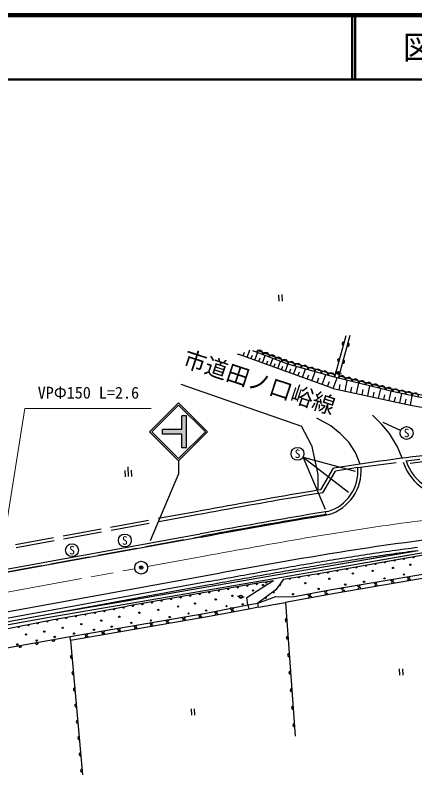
# Model space of a CAD drawing. Units: millimetres, scale not verified. Extents: x 40000 to 680000, y 20000 to 380000.
# Drawn here: x 456514 to 518482, y 262097 to 380000 of the extents above; entities that cross this region are included whole.
import ezdxf
from ezdxf.enums import TextEntityAlignment as Align

# ---------------------------------------------------------------- set-up
doc = ezdxf.new("R2010")
doc.units = ezdxf.units.MM
doc.header["$LTSCALE"] = 1000
doc.header["$PDMODE"] = 32
doc.header["$PDSIZE"] = 500
doc.linetypes.add('CHAIN', pattern=[18.5, 12, -1.5, 3.5, -1.5])
doc.linetypes.add('DASHED', pattern=[7.5, 6, -1.5])
for name, color, linetype, lineweight in [('M-BGD', 7, 'Continuous', 25), ('M-BGD-EXST', 7, 'Continuous', 25), ('M-BMK', 2, 'CHAIN', 13), ('M-BMK-SRVR', 3, 'Continuous', 25), ('M-STR-HTXT', 7, 'Continuous', 13), ('M-STR-STRC', 7, 'Continuous', 25), ('M-TTL', 2, 'Continuous', 140), ('M-TTL-LINE', 7, 'Continuous', 50)]:
    doc.layers.add(name, color=color, linetype=linetype, lineweight=lineweight)
for name, color, linetype in [('M-BMK-HTXT', 7, 'Continuous'), ('M-OTRS', 6, 'Continuous'), ('M-TTL-TXT', 7, 'Continuous')]:
    doc.layers.add(name, color=color, linetype=linetype)
doc.styles.add('ＭＳ ゴシック', font='')
doc.styles.get('ＭＳ ゴシック').set_extended_font_data('MS Gothic')

msp = doc.modelspace()

# ---------------------------------------------------------------- hatches: boundary and pattern name
at = {"layer": 'M-STR-STRC'}
msp.add_hatch(color=256, dxfattribs=at).paths.add_polyline_path([(479353, 315713), (482353, 315713), (482353, 317838), (483103, 317838), (483103, 312838), (482353, 312838), (482353, 314963), (479353, 314963)])

# ---------------------------------------------------------------- linework, layer by layer
at = {"layer": 'M-BGD'}
for p, q in [((507773, 330213), (506050, 323825)), ((506664, 323654), (508477, 330316)), ((492476, 326886), (492901, 328061)), ((498803, 325856), (493375, 327884)), ((494007, 327994), (498839, 326189)), ((490916, 327452), (491258, 327327)), ((505826, 322054), (491258, 327327)), ((505827, 322054), (491259, 327327)), ((491867, 327106), (492081, 327697)), ((493078, 326668), (493290, 327252)), ((493681, 326450), (494102, 327612)), ((494278, 326233), (494488, 326812)), ((494875, 326017), (495292, 327168)), ((496058, 325589), (496470, 326728)), ((495467, 325803), (495674, 326376)), ((496643, 325377), (496848, 325944)), ((497229, 325165), (497637, 326292)), ((497229, 325166), (497637, 326292)), ((497819, 324952), (498022, 325512)), ((498409, 324738), (498813, 325853)), ((506050, 323825), (498803, 325856)), ((506147, 324170), (498900, 326201)), ((506148, 324170), (498901, 326201)), ((499680, 324278), (500118, 325488)), ((499045, 324508), (499255, 325089)), ((500365, 324031), (500593, 324661)), ((501049, 323783), (501524, 325094)), ((502524, 323249), (503038, 324669)), ((506386, 324528), (506146, 324598)), ((506376, 324445), (506875, 324470)), ((506868, 324396), (507110, 324334)), ((501787, 323516), (502034, 324199)), ((503318, 322961), (503586, 323701)), ((504113, 322674), (504670, 324212)), ((504970, 322364), (505259, 323165)), ((505826, 322054), (506429, 323719)), ((506664, 323654), (506050, 323825)), ((506665, 323654), (506051, 323825)), ((514964, 321588), (506664, 323654)), ((515046, 321918), (506747, 323984)), ((515046, 321918), (506747, 323984)), ((507666, 321661), (508019, 323317)), ((482209, 322709), (500905, 316186)), ((505826, 322054), (517827, 319494)), ((506746, 321858), (506927, 322704)), ((508559, 321471), (508733, 322283)), ((509453, 321280), (509793, 322875)), ((510321, 321095), (510488, 321878)), ((511189, 320910), (511517, 322446)), ((512876, 320550), (513191, 322029)), ((524311, 319991), (515043, 321963)), ((512032, 320730), (512193, 321484)), ((513701, 320374), (513855, 321100)), ((514526, 320198), (514829, 321621)), ((515351, 320022), (515502, 320733)), ((516176, 319846), (516479, 321265)), ((517827, 319494), (518092, 320922)), ((517002, 319670), (517153, 320380)), ((517827, 319494), (536758, 315982)), ((502462, 313287), (500905, 316186)), ((502462, 313287), (503459, 308706)), ((503459, 308706), (503433, 306261)), ((504755, 302525), (504646, 302913)), ((454578, 293888), (485214, 299490)), ((503805, 293833), (526245, 297754)), ((504445, 293502), (530083, 298105)), ((503698, 294293), (518982, 296929)), ((503698, 294293), (517641, 296697)), ((503805, 293833), (517681, 296257)), ((504445, 293502), (517714, 295885)), ((496668, 293070), (503698, 294293)), ((496668, 293070), (503698, 294293)), ((496679, 292565), (503805, 293833)), ((496679, 292565), (503805, 293833)), ((473744, 289100), (496668, 293070)), ((473745, 289100), (496668, 293070)), ((473827, 288618), (496679, 292565)), ((473827, 288618), (496679, 292565)), ((498138, 292465), (496926, 290793)), ((498139, 292465), (496926, 290793)), ((498138, 292465), (504445, 293502)), ((498139, 292465), (504445, 293502)), ((486563, 292112), (382926, 273163)), ((383016, 272671), (486653, 291620)), ((494995, 291982), (473894, 288263)), ((494995, 291982), (473894, 288263)), ((494995, 291982), (496589, 292244)), ((494995, 291982), (496589, 292244)), ((496926, 290793), (494147, 288758)), ((496926, 290793), (494147, 288758)), ((462227, 287120), (473744, 289100)), ((462228, 287120), (473745, 289100)), ((491253, 289762), (491006, 289797)), ((491254, 289762), (491006, 289797)), ((491251, 289714), (491750, 289740)), ((491251, 289714), (491751, 289740)), ((491750, 289736), (492000, 289745)), ((491751, 289736), (492001, 289745)), ((462326, 286667), (473827, 288618)), ((462327, 286667), (473827, 288618)), ((468044, 287189), (473894, 288263)), ((468044, 287189), (473894, 288263)), ((490358, 288029), (489866, 287942)), ((490359, 288029), (489866, 287942)), ((492605, 288466), (494147, 288758)), ((492605, 288466), (494147, 288758)), ((492605, 288466), (492733, 287826)), ((492605, 288466), (492734, 287826)), ((494257, 288100), (492733, 287826)), ((494257, 288100), (492734, 287826)), ((494257, 288100), (494147, 288758)), ((494257, 288100), (494147, 288758)), ((494257, 288100), (498405, 288819)), ((494257, 288100), (498406, 288819)), ((498406, 288819), (499933, 268114)), ((431542, 281189), (462326, 286667)), ((431542, 281189), (462327, 286667)), ((458469, 286467), (462227, 287120)), ((458476, 286468), (462228, 287120)), ((462432, 286183), (468044, 287189)), ((462432, 286183), (468044, 287189)), ((452891, 284322), (462432, 286183)), ((452892, 284322), (462432, 286183)), ((498624, 285850), (498588, 286349)), ((444332, 279840), (465014, 283564)), ((444332, 279840), (465015, 283564)), ((465105, 282938), (465014, 283564)), ((465106, 282938), (465015, 283564)), ((498825, 283131), (498788, 283630)), ((465105, 282938), (466962, 262097)), ((499026, 280412), (498989, 280911)), ((499226, 277693), (499189, 278192)), ((465803, 275115), (465758, 275613)), ((499427, 274974), (499390, 275473)), ((499628, 272256), (499591, 272754)), ((499828, 269537), (499791, 270035)), ((466702, 265016), (466658, 265514))]:
    msp.add_line(p, q, dxfattribs=at)
at = {"layer": 'M-BGD', "linetype": 'DASHED'}
for p, q in [((509644, 309779), (517142, 310807)), ((517142, 310807), (519255, 311069)), ((503895, 306337), (505875, 309694)), ((504207, 305881), (506186, 309237)), ((509644, 309779), (506186, 309237)), ((484584, 302933), (453949, 297331)), ((484674, 302441), (454039, 296839)), ((454650, 293495), (485286, 299096))]:
    msp.add_line(p, q, dxfattribs=at)
at = {"layer": 'M-BGD'}
for points in [[(537238, 317309), (524237, 319615), (514964, 321588)], [(510007, 310327), (509292, 312143), (508243, 313730), (506933, 315098), (505460, 316262), (503314, 317463)], [(516524, 311232), (515787, 312998), (514541, 315054), (513377, 316460), (511920, 317910)], [(504980, 302968), (503986, 302805), (502993, 302641), (502001, 302475), (501009, 302308), (500018, 302139), (499027, 301969), (498037, 301797), (497048, 301624), (496059, 301450), (495071, 301275), (494083, 301099), (493096, 300922), (492109, 300745), (491123, 300566), (490137, 300388), (489151, 300209), (488166, 300029), (487182, 299849), (486198, 299670), (485214, 299490)], [(486563, 292112), (487054, 292202), (487546, 292292), (488038, 292382), (488529, 292471), (489021, 292561), (489512, 292651), (490003, 292740), (490494, 292830), (490985, 292919), (491477, 293008), (491967, 293097), (492458, 293186), (492949, 293275), (493440, 293364), (493930, 293452), (494421, 293540), (494912, 293628), (495402, 293716), (495892, 293803), (496383, 293891), (496873, 293978), (497363, 294064), (497854, 294151), (498344, 294237), (498834, 294323), (499324, 294408), (499814, 294493), (500304, 294578), (500794, 294663), (501284, 294747), (501773, 294830), (502263, 294914), (502753, 294997), (503243, 295079), (503733, 295161), (504222, 295243), (504712, 295324), (505202, 295404), (505691, 295485), (506181, 295564), (506670, 295643), (507160, 295722), (507650, 295800), (508139, 295878), (508629, 295955), (509118, 296031), (509608, 296107), (510097, 296183), (510587, 296257), (511076, 296331), (511566, 296405), (512055, 296478), (512544, 296550), (513034, 296621), (513523, 296692), (514013, 296762), (514502, 296832), (514992, 296900), (515481, 296968), (515971, 297036), (516460, 297102), (516949, 297168), (517439, 297233), (517928, 297297), (518418, 297361), (518907, 297423)], [(486653, 291620), (487144, 291710), (487636, 291800), (488128, 291890), (488619, 291980), (489110, 292069), (489602, 292159), (490093, 292248), (490584, 292338), (491075, 292427), (491566, 292516), (492057, 292605), (492547, 292694), (493038, 292783), (493529, 292872), (494019, 292960), (494509, 293048), (495000, 293136), (495490, 293224), (495980, 293311), (496470, 293398), (496960, 293485), (497450, 293572), (497940, 293658), (498430, 293744), (498920, 293830), (499410, 293916), (499899, 294001), (500389, 294085), (500878, 294170), (501368, 294254), (501857, 294337), (502347, 294421), (502836, 294504), (503326, 294586), (503815, 294668), (504304, 294749), (504793, 294830), (505283, 294911), (505772, 294991), (506261, 295071), (506750, 295150), (507239, 295228), (507728, 295306), (508217, 295384), (508706, 295461), (509195, 295537), (509684, 295613), (510173, 295688), (510662, 295763), (511151, 295837), (511639, 295910), (512128, 295983), (512617, 296055), (513106, 296127), (513595, 296197), (514083, 296267), (514572, 296337), (515061, 296405), (515550, 296473), (516038, 296540), (516527, 296607), (517016, 296672), (517504, 296737), (517993, 296801), (518482, 296865), (518970, 296927)], [(499540, 289709), (505579, 290882), (527095, 294479), (530311, 295177)], [(529880, 294430), (526923, 293812), (506073, 290248), (498405, 288819)], [(492605, 288466), (492453, 289610), (495665, 291709), (496589, 292244)], [(492605, 288466), (492453, 289610), (495665, 291709), (496589, 292244)], [(494147, 288758), (496917, 289753), (499540, 289709)], [(494147, 288758), (496918, 289753), (499541, 289709)], [(465014, 283564), (486139, 287200), (492605, 288466)], [(492733, 287826), (486335, 286607), (465105, 282938)]]:
    msp.add_lwpolyline(points, dxfattribs=at)
at = {"layer": 'M-BGD', "linetype": 'DASHED'}
for points in [[(521266, 311807), (521253, 311805), (520223, 311687), (519195, 311565), (518168, 311440), (517143, 311312), (516119, 311180), (515096, 311045), (514075, 310907), (513055, 310766), (512037, 310622), (511020, 310476), (510004, 310327), (508990, 310175), (507977, 310021), (506965, 309865), (505955, 309706), (505875, 309694)], [(503895, 306337), (503419, 306259), (502419, 306094), (501421, 305927), (500424, 305759), (499427, 305589), (498432, 305418), (497437, 305245), (496443, 305072), (495450, 304897), (494459, 304721), (493468, 304544), (492477, 304367), (491488, 304189), (490499, 304011), (489512, 303831), (488525, 303652), (487538, 303472), (486553, 303292), (485568, 303113), (484584, 302933)], [(504207, 305881), (503500, 305766), (502501, 305601), (501504, 305434), (500507, 305266), (499511, 305096), (498517, 304925), (497523, 304753), (496530, 304579), (495537, 304404), (494546, 304229), (493555, 304052), (492566, 303875), (491577, 303697), (490588, 303519), (489601, 303339), (488614, 303160), (487628, 302980), (486643, 302801), (485658, 302621), (484674, 302441)], [(504755, 302525), (504051, 302411), (503059, 302247), (502067, 302081), (501076, 301914), (500085, 301745), (499095, 301575), (498106, 301403), (497117, 301230), (496129, 301056), (495141, 300881), (494153, 300705), (493166, 300528), (492180, 300351), (491194, 300173), (490208, 299994), (489223, 299815), (488238, 299636), (487254, 299456), (486269, 299276), (485286, 299096)]]:
    msp.add_lwpolyline(points, dxfattribs=at)
at = {"layer": 'M-BGD'}
for centre, radius in [((506625, 324458), 250), ((506650, 324448), 125), ((517809, 294708), 100), ((511945, 293753), 100), ((515099, 294210), 100), ((505224, 292536), 100), ((508875, 293352), 100), ((513784, 292590), 100), ((516785, 293184), 100), ((494938, 291555), 100), ((501490, 291845), 100), ((507699, 291621), 100), ((510617, 292064), 100), ((493380, 290698), 100), ((499594, 290128), 100), ((503563, 290944), 100), ((487616, 289317), 100), ((490189, 289871), 100), ((491501, 289727), 250), ((491501, 289727), 250), ((478724, 287699), 100), ((481780, 288225), 100), ((484394, 288681), 100), ((486133, 287590), 100), ((489286, 288273), 100), ((491794, 288559), 100), ((472659, 286634), 100), ((475771, 287257), 100), ((480472, 286576), 100), ((483385, 287139), 100), ((466767, 285473), 100), ((469858, 286033), 100), ((474534, 285682), 100), ((477549, 286051), 100), ((461021, 284332), 100), ((463884, 284912), 100), ((468716, 284612), 100), ((471491, 285092), 100), ((458179, 283875), 100), ((459856, 282934), 100), ((462649, 283497), 100), ((465646, 284013), 100), ((456841, 282335), 100)]:
    msp.add_circle(centre, radius, dxfattribs=at)
for centre, radius, start, end in [((507455, 329035), 250, 74.90921, 254.90921), ((508069, 328843), 250, 254.77875, 74.77875), ((494413, 327474), 520, 341.74819, 157.28708), ((495387, 327110), 520, 341.74819, 157.28708), ((496361, 326747), 520, 341.74819, 157.28708), ((497335, 326383), 520, 341.74819, 157.28708), ((506753, 326430), 250, 74.90921, 254.90921), ((498309, 326019), 520, 341.74819, 157.28708), ((499310, 325673), 539, 348.49246, 160.19074), ((500346, 325383), 539, 348.49246, 160.19074), ((501381, 325093), 539, 348.49246, 160.19074), ((507360, 326227), 250, 254.77875, 74.77875), ((502416, 324803), 539, 348.49246, 160.19074), ((503452, 324513), 539, 348.49246, 160.19074), ((504487, 324222), 539, 348.49246, 160.19074), ((505522, 323932), 539, 348.49246, 160.19074), ((507174, 323490), 536, 349.84436, 162.19389), ((508212, 323232), 536, 349.84436, 162.19389), ((509249, 322974), 536, 349.84436, 162.19389), ((510287, 322715), 536, 349.84436, 162.19389), ((511324, 322457), 536, 349.84436, 162.19389), ((512361, 322199), 536, 349.84436, 162.19389), ((513399, 321941), 536, 349.84436, 162.19389), ((514436, 321682), 536, 349.84436, 162.19389), ((515473, 321451), 527, 350.97096, 165.00464), ((516504, 321232), 527, 350.97096, 165.00464), ((517534, 321013), 527, 350.97096, 165.00464), ((518564, 320794), 527, 350.97096, 165.00464), ((524340, 313239), 7598, 198.66187, 274.96601), ((503084, 309269), 6580, 286.74845, 4.44722), ((518281, 295986), 150, 190.1779, 10.1779), ((518281, 295986), 75, 190.1779, 10.1779), ((512375, 294926), 150, 190.1779, 10.1779), ((512375, 294926), 75, 190.1779, 10.1779), ((513852, 295191), 150, 190.1779, 10.1779), ((513852, 295191), 75, 190.1779, 10.1779), ((515328, 295456), 150, 190.1779, 10.1779), ((515328, 295456), 75, 190.1779, 10.1779), ((516805, 295721), 150, 190.1779, 10.1779), ((516805, 295721), 75, 190.1779, 10.1779), ((504993, 293601), 150, 190.1779, 10.1779), ((504993, 293601), 75, 190.1779, 10.1779), ((506470, 293866), 150, 190.1779, 10.1779), ((506470, 293866), 75, 190.1779, 10.1779), ((507946, 294131), 150, 190.1779, 10.1779), ((507946, 294131), 75, 190.1779, 10.1779), ((509423, 294396), 150, 190.1779, 10.1779), ((509423, 294396), 75, 190.1779, 10.1779), ((510899, 294661), 150, 190.1779, 10.1779), ((510899, 294661), 75, 190.1779, 10.1779), ((499072, 292618), 150, 189.34341, 9.34341), ((499072, 292618), 75, 189.34341, 9.34341), ((500552, 292862), 150, 189.34341, 9.34341), ((500552, 292862), 75, 189.34341, 9.34341), ((502032, 293105), 150, 189.34341, 9.34341), ((502032, 293105), 75, 189.34341, 9.34341), ((503512, 293349), 150, 189.34341, 9.34341), ((503512, 293349), 75, 189.34341, 9.34341), ((514926, 292443), 250, 190.07639, 10.07639), ((517507, 292870), 250, 190.07639, 10.07639), ((517614, 292223), 250, 10.10905, 190.10905), ((491022, 291282), 150, 189.99743, 9.99743), ((491022, 291282), 75, 189.99743, 9.99743), ((492499, 291542), 150, 189.99743, 9.99743), ((492499, 291542), 75, 189.99743, 9.99743), ((493976, 291803), 150, 189.99743, 9.99743), ((493976, 291803), 75, 189.99743, 9.99743), ((495454, 292058), 150, 189.30328, 9.30328), ((495454, 292058), 75, 189.30328, 9.30328), ((497540, 291640), 150, 234.0459, 54.0459), ((497540, 291640), 75, 234.0459, 54.0459), ((509780, 291587), 250, 190.07639, 10.07639), ((512371, 292016), 250, 190.07639, 10.07639), ((512529, 291348), 250, 10.10905, 190.10905), ((515065, 291790), 250, 10.10905, 190.10905), ((485113, 290240), 150, 189.99743, 9.99743), ((485113, 290240), 75, 189.99743, 9.99743), ((486590, 290501), 150, 189.99743, 9.99743), ((486590, 290501), 75, 189.99743, 9.99743), ((488067, 290761), 150, 189.99743, 9.99743), ((488067, 290761), 75, 189.99743, 9.99743), ((489545, 291022), 150, 189.99743, 9.99743), ((489545, 291022), 75, 189.99743, 9.99743), ((496560, 290525), 150, 216.21765, 36.21765), ((496560, 290525), 75, 216.21765, 36.21765), ((502098, 290204), 250, 190.07619, 10.07619), ((504619, 290697), 250, 190.07619, 10.07619), ((504789, 290006), 250, 10.10885, 190.10885), ((507196, 291157), 250, 190.07639, 10.07639), ((507446, 290478), 250, 10.10905, 190.10905), ((509904, 290906), 250, 10.10905, 190.10905), ((477727, 288938), 150, 189.99743, 9.99743), ((477727, 288938), 75, 189.99743, 9.99743), ((479204, 289199), 150, 189.99743, 9.99743), ((479204, 289199), 75, 189.99743, 9.99743), ((480681, 289459), 150, 189.99743, 9.99743), ((480681, 289459), 75, 189.99743, 9.99743), ((482159, 289720), 150, 189.99743, 9.99743), ((482159, 289720), 75, 189.99743, 9.99743), ((483636, 289980), 150, 189.99743, 9.99743), ((483636, 289980), 75, 189.99743, 9.99743), ((495350, 289639), 150, 216.21765, 36.21765), ((495350, 289639), 75, 216.21765, 36.21765), ((502270, 289549), 250, 10.10885, 190.10885), ((471821, 287882), 150, 190.39793, 10.39793), ((471821, 287882), 75, 190.39793, 10.39793), ((473296, 288153), 150, 190.39793, 10.39793), ((473296, 288153), 75, 190.39793, 10.39793), ((474772, 288417), 150, 189.99743, 9.99743), ((474772, 288417), 75, 189.99743, 9.99743), ((476250, 288678), 150, 189.99743, 9.99743), ((476250, 288678), 75, 189.99743, 9.99743), ((490112, 287986), 250, 190.07571, 10.07571), ((464441, 286543), 150, 190.16512, 10.16512), ((464441, 286543), 75, 190.16512, 10.16512), ((465918, 286808), 150, 190.16512, 10.16512), ((465918, 286808), 75, 190.16512, 10.16512), ((467394, 287073), 150, 190.16512, 10.16512), ((467394, 287073), 75, 190.16512, 10.16512), ((468870, 287341), 150, 190.39793, 10.39793), ((468870, 287341), 75, 190.39793, 10.39793), ((470345, 287611), 150, 190.39793, 10.39793), ((470345, 287611), 75, 190.39793, 10.39793), ((482617, 286618), 250, 190.07571, 10.07571), ((485128, 287030), 250, 190.07571, 10.07571), ((485246, 286394), 250, 10.03404, 190.03404), ((487620, 287505), 250, 190.07571, 10.07571), ((487741, 286867), 250, 10.03404, 190.03404), ((490237, 287347), 250, 10.03404, 190.03404), ((458546, 285425), 150, 191.03527, 11.03527), ((458546, 285425), 75, 191.03527, 11.03527), ((460019, 285712), 150, 191.03527, 11.03527), ((460019, 285712), 75, 191.03527, 11.03527), ((461491, 285999), 150, 191.03527, 11.03527), ((461491, 285999), 75, 191.03527, 11.03527), ((462965, 286278), 150, 190.16512, 10.16512), ((462965, 286278), 75, 190.16512, 10.16512), ((475110, 285312), 250, 190.07551, 10.07551), ((477578, 285756), 250, 190.07571, 10.07571), ((477686, 285124), 250, 10.03404, 190.03404), ((480082, 286169), 250, 190.07571, 10.07571), ((480193, 285536), 250, 10.03404, 190.03404), ((482732, 285983), 250, 10.03404, 190.03404), ((498606, 286100), 250, 94.21995, 274.21995), ((498606, 286100), 250, 94.21976, 274.21976), ((457074, 285138), 150, 191.03527, 11.03527), ((457074, 285138), 75, 191.03527, 11.03527), ((470103, 284436), 250, 190.07571, 10.07571), ((472581, 284849), 250, 190.07571, 10.07571), ((472682, 284219), 250, 10.03404, 190.03404), ((475214, 284681), 250, 10.03404, 190.03404), ((462429, 283098), 250, 190.20745, 10.20745), ((462429, 283098), 250, 190.20726, 10.20726), ((467523, 284010), 250, 190.07571, 10.07571), ((467617, 283382), 250, 10.03404, 190.03404), ((470201, 283808), 250, 10.03404, 190.03404), ((498807, 283381), 250, 94.21995, 274.21995), ((498807, 283381), 250, 94.21976, 274.21976), ((457259, 282167), 250, 190.20745, 10.20745), ((457259, 282167), 250, 190.20726, 10.20726), ((459844, 282633), 250, 190.20745, 10.20745), ((459844, 282633), 250, 190.20726, 10.20726), ((465330, 280413), 250, 95.09127, 275.09127), ((465331, 280413), 250, 95.09108, 275.09108), ((499007, 280662), 250, 94.21995, 274.21995), ((499008, 280662), 250, 94.21976, 274.21976), ((465555, 277889), 250, 95.09127, 275.09127), ((465556, 277889), 250, 95.09108, 275.09108), ((499208, 277943), 250, 94.21995, 274.21995), ((499208, 277943), 250, 94.21976, 274.21976), ((465780, 275364), 250, 95.09127, 275.09127), ((499409, 275224), 250, 94.21995, 274.21995), ((499409, 275224), 250, 94.21976, 274.21976), ((466005, 272839), 250, 95.09127, 275.09127), ((499609, 272505), 250, 94.21995, 274.21995), ((499609, 272505), 250, 94.21976, 274.21976), ((466230, 270314), 250, 95.09127, 275.09127), ((499810, 269786), 250, 94.21995, 274.21995), ((499810, 269786), 250, 94.21976, 274.21976), ((466455, 267790), 250, 95.09108, 275.09108), ((466680, 265265), 250, 95.09127, 275.09127), ((466680, 265265), 250, 95.09108, 275.09108), ((466905, 262740), 250, 95.09108, 275.09108)]:
    msp.add_arc(centre, radius, start, end, dxfattribs=at)
at = {"layer": 'M-BGD-EXST'}
for p, q in [((497353, 336596), (497405, 335597)), ((497852, 336622), (497904, 335623)), ((513532, 316811), (516297, 315558)), ((501164, 311424), (509255, 309227)), ((501164, 311424), (508206, 305974)), ((504639, 303281), (501164, 311424)), ((517787, 310449), (523676, 311285)), ((473602, 308353), (473550, 309351)), ((474101, 308378), (474024, 309877)), ((474600, 308404), (474549, 309403)), ((516066, 278536), (516118, 277538)), ((516566, 278562), (516617, 277563)), ((484280, 272357), (484331, 271358)), ((483781, 272331), (483832, 271332))]:
    msp.add_line(p, q, dxfattribs=at)
for centre in [(517208, 315145), (500297, 311922), (473513, 298468), (465324, 296961)]:
    msp.add_circle(centre, 1000, dxfattribs=at)
at = {"layer": 'M-BMK'}
for p, q in [((477038, 294437), (485843, 296047)), ((382207, 277098), (475071, 294077))]:
    msp.add_line(p, q, dxfattribs=at)
for points in [[(525069, 302158), (524363, 302085), (523368, 301979), (522375, 301868), (521381, 301754), (520388, 301637), (519395, 301516), (518403, 301391), (517411, 301264), (516420, 301133), (515429, 300999), (514438, 300862), (513448, 300722), (512458, 300580), (511469, 300434), (510480, 300287), (509491, 300136), (508503, 299984), (507515, 299829), (506527, 299672), (505540, 299513), (505254, 299466)], [(505254, 299466), (504553, 299352), (503567, 299189), (502580, 299024), (501594, 298857), (500608, 298689), (499623, 298520), (498638, 298349), (497653, 298177), (496668, 298003), (495683, 297829), (494699, 297654), (493714, 297477), (492730, 297300), (491746, 297122), (490762, 296944), (489778, 296765), (488794, 296586), (487811, 296406), (486827, 296227), (485843, 296047)]]:
    msp.add_lwpolyline(points, dxfattribs=at)
at = {"layer": 'M-BMK-SRVR'}
msp.add_circle((476055, 294257), 1000, dxfattribs=at)
at = {"layer": 'M-OTRS'}
msp.add_point((476055, 294257), dxfattribs=at)
at = {"layer": 'M-STR-HTXT'}
msp.add_lwpolyline([(454304, 295461), (457991, 318940), (477617, 318940)], dxfattribs=at)
at = {"layer": 'M-STR-STRC'}
for p, q in [((477354, 315339), (481854, 319839)), ((486354, 315339), (481854, 319839)), ((477708, 315339), (481854, 319485)), ((486001, 315339), (481854, 319485)), ((483103, 317838), (482353, 317838)), ((482353, 315713), (482353, 317838)), ((483103, 312838), (483103, 317838)), ((477354, 315339), (481854, 310838)), ((477708, 315339), (481854, 311192)), ((479353, 314963), (479353, 315713)), ((482353, 315713), (479353, 315713)), ((482353, 314963), (479353, 314963)), ((481854, 311192), (486001, 315339)), ((481854, 310839), (486354, 315339)), ((482353, 312838), (482353, 314963)), ((483103, 312838), (482353, 312838)), ((481854, 310838), (481854, 308838)), ((481854, 308838), (477461, 298412)), ((481854, 308838), (477461, 298412)), ((485304, 298998), (381667, 280049)), ((382746, 274147), (486383, 293096))]:
    msp.add_line(p, q, dxfattribs=at)
for points in [[(485304, 298998), (486761, 299264), (488220, 299531), (489679, 299796), (491139, 300061), (492600, 300325), (494061, 300587), (495524, 300848), (496988, 301106), (498453, 301362), (499919, 301615), (501386, 301865), (502855, 302111), (503352, 302193)], [(503352, 302193), (504324, 302354), (505088, 302478)], [(486383, 293096), (487840, 293362), (489296, 293628), (490752, 293893), (492207, 294157), (493662, 294420), (495117, 294681), (496571, 294940), (498025, 295196), (499479, 295450), (500933, 295701), (502387, 295949), (503840, 296193), (505294, 296433), (506747, 296669), (508201, 296900), (509655, 297126), (511109, 297348), (512563, 297563), (514017, 297773), (515471, 297977), (516926, 298174), (518381, 298364), (519836, 298547)]]:
    msp.add_lwpolyline(points, dxfattribs=at)
for centre, radius, start, end in [((524340, 313239), 8098, 198.66187, 274.96601), ((503084, 309269), 7080, 286.44231, 4.44722)]:
    msp.add_arc(centre, radius, start, end, dxfattribs=at)
at = {"layer": 'M-TTL'}
msp.add_line((680000, 380000), (40000, 380000), dxfattribs=at)
at = {"layer": 'M-TTL-LINE'}
for p, q in [((508747, 380000), (508747, 370000)), ((509247, 380000), (509247, 370000)), ((40000, 370000), (680000, 370000))]:
    msp.add_line(p, q, dxfattribs=at)

# ---------------------------------------------------------------- texts
at = {"layer": 'M-BGD-EXST', "style": 'ＭＳ ゴシック'}
for p in [(517208, 315145), (500297, 311922), (473513, 298468), (465324, 296961)]:
    msp.add_text('S', height=1320, dxfattribs=at).set_placement(p, align=Align.MIDDLE_CENTER)
at = {"layer": 'M-BMK-HTXT', "style": 'ＭＳ ゴシック'}
msp.add_text('市道田ノ口峪線', height=2566, rotation=341.833, dxfattribs=at).set_placement((482112, 324899), align=Align.BOTTOM_LEFT)
at = {"layer": 'M-STR-HTXT', "style": 'ＭＳ ゴシック'}
msp.add_text('VPΦ150 L=2.6', height=1833, dxfattribs=at).set_placement((467867, 319940), align=Align.BOTTOM_CENTER)
at = {"layer": 'M-TTL-TXT', "style": 'ＭＳ ゴシック'}
msp.add_text('図面番号', height=3666, dxfattribs=at).set_placement((526622, 375000), align=Align.MIDDLE_CENTER)

doc.saveas('drawing.dxf')
